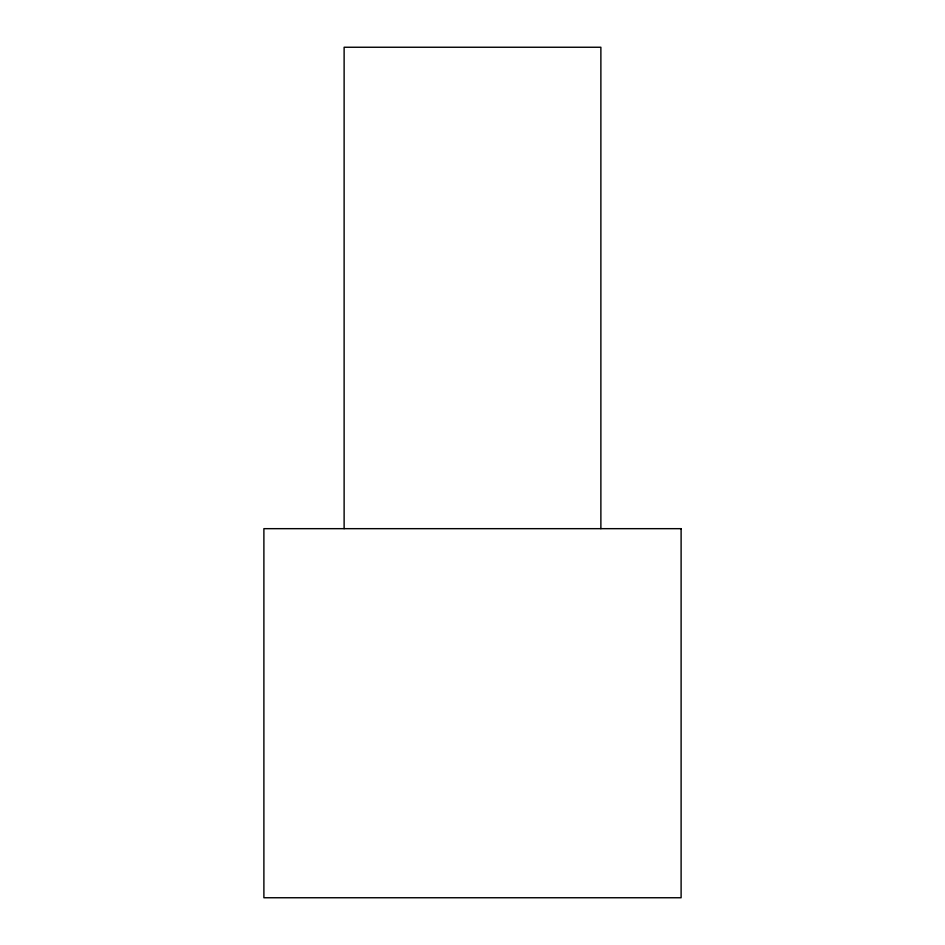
<?xml version="1.0" encoding="UTF-8"?>
<svg xmlns="http://www.w3.org/2000/svg" width="945" height="945" viewBox="0 0 945 945"><rect width="100%" height="100%" fill="white"/><g stroke="black" fill="none" stroke-linecap="round" stroke-linejoin="round"><path stroke-width="1.42" d="M600.878 528.668L600.878 47.25L344.122 47.25L344.122 528.668M681.109 528.668L263.891 528.668L263.891 897.75L681.109 897.75L681.109 528.668"/></g></svg>
